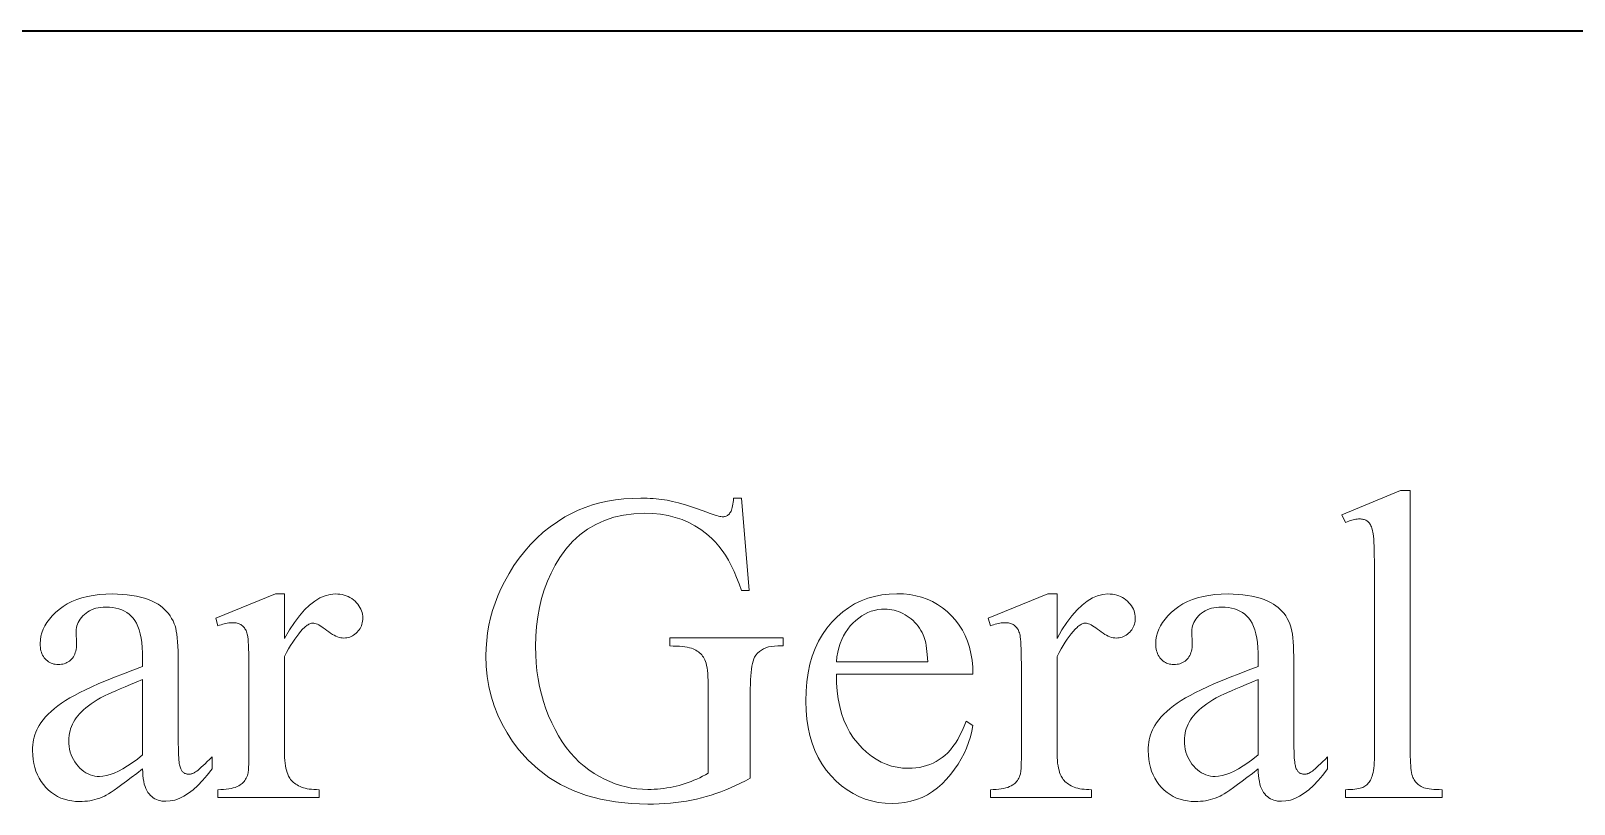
# Model space of a CAD drawing. Extents: x 0 to 297, y 0 to 210.
# Drawn here: x 227.94 to 248.58, y 39.66 to 50 of the extents above; entities that cross this region are included whole.
import ezdxf

# ---------------------------------------------------------------- set-up
doc = ezdxf.new("R2010")
doc.units = 0

msp = doc.modelspace()

# ---------------------------------------------------------------- linework, layer by layer
at = {"color": 7, "lineweight": 35}
msp.add_line((162, 50), (287, 50), dxfattribs=at)
at = {"color": 7, "lineweight": 13}
for points in [[(237.444031, 43.752792), (237.544968, 42.518475), (237.444031, 42.518475), (237.412567, 42.608482), (237.379318, 42.693932), (237.344269, 42.774826), (237.307449, 42.851162), (237.268829, 42.922943), (237.228424, 42.99017), (237.186234, 43.052837), (237.142258, 43.110947), (237.096497, 43.164501), (237.048935, 43.213497), (236.977158, 43.277607), (236.901398, 43.334969), (236.821655, 43.385582), (236.73793, 43.429447), (236.650238, 43.466564), (236.558548, 43.496929), (236.462891, 43.52055), (236.363251, 43.537422), (236.259628, 43.547543), (236.152039, 43.550919), (236.006226, 43.545006), (235.867554, 43.527267), (235.736053, 43.497711), (235.611694, 43.456326), (235.494492, 43.403118), (235.384445, 43.338085), (235.281555, 43.261227), (235.185806, 43.172546), (235.097214, 43.072041), (235.015762, 42.959713), (234.953842, 42.858025), (234.898453, 42.752533), (234.849564, 42.64323), (234.807205, 42.530125), (234.771362, 42.413212), (234.74202, 42.292488), (234.719208, 42.167961), (234.702911, 42.039627), (234.693146, 41.907486), (234.68988, 41.771538), (234.692047, 41.660622), (234.698532, 41.551666), (234.709351, 41.444675), (234.724487, 41.339642), (234.743958, 41.236568), (234.767746, 41.13546), (234.795868, 41.036312), (234.828308, 40.939121), (234.865082, 40.843895), (234.906174, 40.750629), (234.950775, 40.660809), (234.998062, 40.57592), (235.048019, 40.495964), (235.100677, 40.42094), (235.156006, 40.350845), (235.214005, 40.285683), (235.274704, 40.225452), (235.338074, 40.170155), (235.404129, 40.119785), (235.47287, 40.074348), (235.543137, 40.033527), (235.61377, 39.997002), (235.684799, 39.964775), (235.75618, 39.936844), (235.827957, 39.913212), (235.900085, 39.893875), (235.97261, 39.878834), (236.045502, 39.868092), (236.118774, 39.861645), (236.192413, 39.859497), (236.235519, 39.860046), (236.278351, 39.861691), (236.320892, 39.864429), (236.363129, 39.868263), (236.40509, 39.873196), (236.446777, 39.879223), (236.488159, 39.886345), (236.529251, 39.894566), (236.570053, 39.903881), (236.61058, 39.914291), (236.650803, 39.92577), (236.69075, 39.938286), (236.730408, 39.951839), (236.769775, 39.966434), (236.808838, 39.982063), (236.847641, 39.998734), (236.886139, 40.016441), (236.924347, 40.035187), (236.962265, 40.05497), (236.999908, 40.07579), (236.999908, 41.206287), (236.999451, 41.263088), (236.998123, 41.315819), (236.99588, 41.364487), (236.992752, 41.409088), (236.988724, 41.449619), (236.98381, 41.486088), (236.977997, 41.518486), (236.971298, 41.546822), (236.963699, 41.571091), (236.9552, 41.591293), (236.94577, 41.609028), (236.935364, 41.6259), (236.923965, 41.641907), (236.911606, 41.657047), (236.898254, 41.671322), (236.883911, 41.684731), (236.868591, 41.697277), (236.85231, 41.708958), (236.835037, 41.719772), (236.816772, 41.729721), (236.7966, 41.738762), (236.773575, 41.746853), (236.747696, 41.75399), (236.718948, 41.760174), (236.687363, 41.765411), (236.652908, 41.769691), (236.615601, 41.773022), (236.575455, 41.775402), (236.53244, 41.776829), (236.486572, 41.777306), (236.486572, 41.886894), (238.000626, 41.886894), (238.000626, 41.777306), (237.928528, 41.777306), (237.884949, 41.775806), (237.844208, 41.771309), (237.806274, 41.763809), (237.771179, 41.753311), (237.738907, 41.739815), (237.709473, 41.72332), (237.682846, 41.703823), (237.659058, 41.681328), (237.638092, 41.655834), (237.619949, 41.627342), (237.608994, 41.603924), (237.599182, 41.576355), (237.59053, 41.544632), (237.583038, 41.508755), (237.576691, 41.468727), (237.571503, 41.424545), (237.567459, 41.376209), (237.564575, 41.323723), (237.562851, 41.267082), (237.562271, 41.206287), (237.562271, 40.00946), (237.496033, 39.974651), (237.429962, 39.941746), (237.364059, 39.910744), (237.29834, 39.881645), (237.232788, 39.85445), (237.167404, 39.829159), (237.102203, 39.805771), (237.03717, 39.784286), (236.972305, 39.764702), (236.907623, 39.747025), (236.8423, 39.731133), (236.775543, 39.716915), (236.707336, 39.704372), (236.63768, 39.693501), (236.566589, 39.684299), (236.494064, 39.676773), (236.42009, 39.670918), (236.344681, 39.666737), (236.267822, 39.664227), (236.189529, 39.663391), (235.968292, 39.670658), (235.757965, 39.692459), (235.558548, 39.728798), (235.370026, 39.779671), (235.192413, 39.845078), (235.025696, 39.925018), (234.869873, 40.019497), (234.724945, 40.12851), (234.590942, 40.252056), (234.467819, 40.390141), (234.383987, 40.500824), (234.308975, 40.614853), (234.242798, 40.732231), (234.185425, 40.852951), (234.136887, 40.977016), (234.097183, 41.104427), (234.066299, 41.235188), (234.044235, 41.369289), (234.030991, 41.506737), (234.026581, 41.64753), (234.029068, 41.75034), (234.036499, 41.852287), (234.048904, 41.953369), (234.066269, 42.053585), (234.088593, 42.152935), (234.115875, 42.251423), (234.148117, 42.349045), (234.185318, 42.445801), (234.227478, 42.541691), (234.274597, 42.636715), (234.335617, 42.746593), (234.401031, 42.85128), (234.470825, 42.950775), (234.544998, 43.045078), (234.62355, 43.13419), (234.706497, 43.218113), (234.793823, 43.296844), (234.885529, 43.370384), (234.981628, 43.438732), (235.082092, 43.501892), (235.169601, 43.549561), (235.260208, 43.592216), (235.353943, 43.629852), (235.450775, 43.662468), (235.550735, 43.690067), (235.653809, 43.712646), (235.759995, 43.730209), (235.869293, 43.742756), (235.981705, 43.750282), (236.097244, 43.752792), (236.139526, 43.752445), (236.181046, 43.751408), (236.221786, 43.749676), (236.261734, 43.747253), (236.300919, 43.744141), (236.33931, 43.740334), (236.376938, 43.735836), (236.413773, 43.730644), (236.449844, 43.724762), (236.485123, 43.718185), (236.521484, 43.710426), (236.560745, 43.700996), (236.602921, 43.689896), (236.64801, 43.677116), (236.696014, 43.66267), (236.746933, 43.646549), (236.800751, 43.628754), (236.857498, 43.609287), (236.917145, 43.58815), (236.979721, 43.565338), (237.010956, 43.553829), (237.040054, 43.543533), (237.067017, 43.534451), (237.091843, 43.526577), (237.114548, 43.519917), (237.135101, 43.514465), (237.153534, 43.510227), (237.16983, 43.507198), (237.18399, 43.505379), (237.196014, 43.504776), (237.206818, 43.50528), (237.2173, 43.506794), (237.227463, 43.509315), (237.237305, 43.512852), (237.246841, 43.517391), (237.256058, 43.522945), (237.264954, 43.529503), (237.273529, 43.537075), (237.281799, 43.545654), (237.289734, 43.555244), (237.297226, 43.566303), (237.304108, 43.579296), (237.310379, 43.594219), (237.31604, 43.611076), (237.321106, 43.629864), (237.325562, 43.650585), (237.329407, 43.673241), (237.332657, 43.697823), (237.335297, 43.724342), (237.337326, 43.752792)], [(246.38707, 43.853729), (246.38707, 40.349766), (246.387436, 40.301834), (246.388519, 40.257248), (246.39032, 40.216007), (246.392838, 40.178112), (246.396088, 40.143562), (246.400055, 40.112358), (246.404739, 40.084499), (246.410141, 40.059986), (246.416275, 40.038818), (246.423126, 40.020996), (246.430725, 40.005238), (246.439102, 39.990253), (246.448257, 39.976051), (246.458191, 39.962627), (246.468903, 39.949982), (246.480392, 39.938114), (246.492676, 39.927025), (246.505707, 39.916714), (246.519547, 39.907185), (246.534149, 39.89843), (246.550446, 39.890484), (246.569336, 39.883377), (246.59082, 39.877106), (246.614899, 39.871666), (246.641571, 39.867069), (246.670853, 39.863304), (246.702713, 39.860378), (246.737183, 39.858288), (246.774231, 39.857033), (246.813889, 39.856613), (246.813889, 39.752792), (245.519012, 39.752792), (245.519012, 39.856613), (245.554199, 39.856987), (245.587067, 39.858112), (245.617645, 39.859989), (245.645905, 39.862614), (245.67186, 39.865986), (245.695511, 39.87011), (245.716843, 39.874985), (245.735886, 39.880608), (245.752609, 39.886982), (245.767029, 39.894104), (245.779999, 39.902092), (245.792404, 39.91106), (245.80423, 39.921013), (245.815475, 39.931942), (245.826141, 39.943851), (245.836243, 39.956745), (245.845764, 39.970615), (245.854706, 39.985466), (245.863068, 40.001301), (245.87085, 40.018112), (245.877975, 40.037003), (245.884338, 40.059067), (245.889969, 40.084301), (245.894836, 40.112705), (245.898972, 40.144283), (245.902344, 40.179035), (245.904968, 40.216961), (245.906845, 40.258057), (245.907959, 40.302322), (245.90834, 40.349766), (245.90834, 42.749187), (245.908142, 42.835144), (245.907532, 42.914204), (245.906525, 42.986374), (245.905106, 43.051655), (245.90329, 43.110039), (245.901077, 43.16153), (245.898453, 43.206131), (245.895416, 43.243839), (245.891998, 43.274651), (245.888153, 43.298576), (245.883865, 43.318401), (245.879089, 43.336929), (245.87384, 43.354164), (245.868073, 43.370094), (245.861847, 43.384731), (245.855103, 43.398071), (245.847885, 43.41011), (245.840164, 43.420853), (245.831955, 43.430298), (245.823273, 43.438446), (245.814087, 43.445568), (245.804413, 43.451942), (245.794235, 43.457565), (245.783585, 43.46244), (245.77243, 43.466564), (245.760803, 43.469936), (245.748672, 43.472561), (245.736053, 43.474438), (245.722946, 43.475559), (245.709351, 43.475937), (245.693954, 43.475475), (245.677734, 43.474091), (245.660721, 43.471783), (245.642899, 43.468552), (245.624268, 43.464401), (245.604828, 43.459324), (245.584595, 43.453327), (245.563538, 43.446404), (245.541687, 43.43856), (245.519012, 43.429794), (245.469986, 43.530731), (246.257294, 43.853729)], [(229.435379, 40.133469), (229.357086, 40.073254), (229.284836, 40.018345), (229.218658, 39.968739), (229.158524, 39.924442), (229.104446, 39.885452), (229.056427, 39.851768), (229.014465, 39.823391), (228.978561, 39.80032), (228.948715, 39.782555), (228.924927, 39.770096), (228.89357, 39.756397), (228.861816, 39.744141), (228.829666, 39.733326), (228.797104, 39.723953), (228.764145, 39.716022), (228.730774, 39.709534), (228.697006, 39.704487), (228.662827, 39.700882), (228.62825, 39.698719), (228.593277, 39.697998), (228.539444, 39.699871), (228.487549, 39.705498), (228.437592, 39.71487), (228.389557, 39.727989), (228.343445, 39.744862), (228.299286, 39.76548), (228.25705, 39.789852), (228.216751, 39.81797), (228.178375, 39.849834), (228.141937, 39.885452), (228.108246, 39.924126), (228.078094, 39.965164), (228.051483, 40.008568), (228.028427, 40.054337), (228.008911, 40.102467), (227.99295, 40.152966), (227.980545, 40.205826), (227.97168, 40.261055), (227.966354, 40.318645), (227.964584, 40.378605), (227.965439, 40.416729), (227.968033, 40.453815), (227.972366, 40.489864), (227.978424, 40.524876), (227.986206, 40.558849), (227.995728, 40.591782), (228.006973, 40.62368), (228.019943, 40.654537), (228.034653, 40.684357), (228.051102, 40.713139), (228.076492, 40.752129), (228.105377, 40.790657), (228.137741, 40.828728), (228.173599, 40.866333), (228.212952, 40.903477), (228.255798, 40.940163), (228.302124, 40.976383), (228.351944, 41.012142), (228.405258, 41.047443), (228.462051, 41.082279), (228.524475, 41.117638), (228.59465, 41.154495), (228.672592, 41.192848), (228.758286, 41.232704), (228.851746, 41.274063), (228.952957, 41.316917), (229.06192, 41.361271), (229.17865, 41.407127), (229.303131, 41.454479), (229.435379, 41.503334), (229.435379, 41.607155), (229.434128, 41.683693), (229.430359, 41.755272), (229.424088, 41.821892), (229.415314, 41.883549), (229.404022, 41.940247), (229.390213, 41.991985), (229.373901, 42.038761), (229.355087, 42.080578), (229.333771, 42.117435), (229.309921, 42.14933), (229.283691, 42.177277), (229.255188, 42.202282), (229.224411, 42.224342), (229.191345, 42.243462), (229.156006, 42.259644), (229.118378, 42.272881), (229.078476, 42.283173), (229.036301, 42.290527), (228.991852, 42.294941), (228.945114, 42.29641), (228.909531, 42.295433), (228.875427, 42.292488), (228.84285, 42.287586), (228.811752, 42.280724), (228.782166, 42.271896), (228.754074, 42.261112), (228.727493, 42.248367), (228.702393, 42.233658), (228.678802, 42.216988), (228.656723, 42.198357), (228.635895, 42.178459), (228.617264, 42.157982), (228.60083, 42.136932), (228.586578, 42.115303), (228.574524, 42.093094), (228.564667, 42.070313), (228.556992, 42.046951), (228.551514, 42.023014), (228.548218, 41.998501), (228.547134, 41.973412), (228.552902, 41.806145), (228.552216, 41.78022), (228.550186, 41.755505), (228.546799, 41.731998), (228.542053, 41.709705), (228.53595, 41.688625), (228.528503, 41.668755), (228.519684, 41.650097), (228.509521, 41.632648), (228.498001, 41.616413), (228.485123, 41.601387), (228.471146, 41.587688), (228.456345, 41.575432), (228.440704, 41.564617), (228.424225, 41.555244), (228.406906, 41.547314), (228.388748, 41.540825), (228.369751, 41.535778), (228.34993, 41.532173), (228.329269, 41.53001), (228.30777, 41.529289), (228.286804, 41.530037), (228.266647, 41.532288), (228.247253, 41.536037), (228.228638, 41.541286), (228.210785, 41.548035), (228.193741, 41.556282), (228.17746, 41.566029), (228.161957, 41.577278), (228.147232, 41.590023), (228.133286, 41.604271), (228.120407, 41.619816), (228.108887, 41.636456), (228.098724, 41.65419), (228.089905, 41.673023), (228.082458, 41.692951), (228.076355, 41.713974), (228.071609, 41.736095), (228.068222, 41.759312), (228.066193, 41.783623), (228.065521, 41.809029), (228.068054, 41.858227), (228.075668, 41.90662), (228.088348, 41.954205), (228.106125, 42.000984), (228.128967, 42.046951), (228.156876, 42.092113), (228.189865, 42.136471), (228.227936, 42.180016), (228.271088, 42.222755), (228.319305, 42.264687), (228.372101, 42.304142), (228.429001, 42.339439), (228.490005, 42.370586), (228.555084, 42.397579), (228.624268, 42.420422), (228.697556, 42.43911), (228.774933, 42.453644), (228.8564, 42.464024), (228.941971, 42.470253), (229.031631, 42.472332), (229.100723, 42.471149), (229.167282, 42.467602), (229.231308, 42.461689), (229.292801, 42.453411), (229.351746, 42.442772), (229.408157, 42.429764), (229.462021, 42.414394), (229.513367, 42.396656), (229.562149, 42.376556), (229.608414, 42.354092), (229.641556, 42.335201), (229.672897, 42.314293), (229.702454, 42.291367), (229.730225, 42.266418), (229.75621, 42.239456), (229.780411, 42.210472), (229.802826, 42.17947), (229.823441, 42.146446), (229.84227, 42.111408), (229.859314, 42.074348), (229.869171, 42.046951), (229.878006, 42.014362), (229.885788, 41.976585), (229.892532, 41.933613), (229.898254, 41.885452), (229.902924, 41.8321), (229.906555, 41.773556), (229.909149, 41.709824), (229.910706, 41.640896), (229.911224, 41.56678), (229.911224, 40.66988), (229.911377, 40.597248), (229.911804, 40.530472), (229.912521, 40.469547), (229.913528, 40.414478), (229.914825, 40.365265), (229.916412, 40.321907), (229.918289, 40.284401), (229.920456, 40.25275), (229.922913, 40.226952), (229.925644, 40.207008), (229.928711, 40.190556), (229.932159, 40.175228), (229.935989, 40.161026), (229.940186, 40.147949), (229.944748, 40.135994), (229.949692, 40.125164), (229.955017, 40.115459), (229.960709, 40.10688), (229.966782, 40.099426), (229.973236, 40.093094), (229.979965, 40.087616), (229.986908, 40.082714), (229.994034, 40.078388), (230.001373, 40.074638), (230.008911, 40.071465), (230.016663, 40.068871), (230.024612, 40.066853), (230.032745, 40.065411), (230.041107, 40.064545), (230.049652, 40.064255), (230.058762, 40.064457), (230.067657, 40.065063), (230.076294, 40.066074), (230.084717, 40.067486), (230.092911, 40.069302), (230.100876, 40.071522), (230.108597, 40.074146), (230.116104, 40.077175), (230.123367, 40.080608), (230.130402, 40.084442), (230.143646, 40.093296), (230.159119, 40.104862), (230.176865, 40.119137), (230.196854, 40.136124), (230.219086, 40.155819), (230.243561, 40.17823), (230.270294, 40.203346), (230.299286, 40.231178), (230.330521, 40.261719), (230.363998, 40.294971), (230.363998, 40.133469), (230.299683, 40.051277), (230.235962, 39.977737), (230.172791, 39.912849), (230.110214, 39.856613), (230.048218, 39.809029), (229.986786, 39.770096), (229.925934, 39.739815), (229.865662, 39.718185), (229.805969, 39.705208), (229.746841, 39.700882), (229.719162, 39.701862), (229.692627, 39.704803), (229.667252, 39.709705), (229.643021, 39.716572), (229.619949, 39.725395), (229.598038, 39.736179), (229.577271, 39.748928), (229.557663, 39.763638), (229.5392, 39.780304), (229.521896, 39.798935), (229.505981, 39.819931), (229.491669, 39.843693), (229.478989, 39.870224), (229.467911, 39.899525), (229.45845, 39.931595), (229.450607, 39.966434), (229.444382, 40.00404), (229.439758, 40.044415), (229.436768, 40.087559)], [(231.332993, 42.472332), (231.332993, 41.878242), (231.399506, 41.991119), (231.466354, 42.092113), (231.533539, 42.181229), (231.601089, 42.258461), (231.668976, 42.323811), (231.737213, 42.377277), (231.805786, 42.418861), (231.87471, 42.448566), (231.943985, 42.466389), (232.013611, 42.472332), (232.044785, 42.471363), (232.07486, 42.468468), (232.103836, 42.463634), (232.131729, 42.456875), (232.158524, 42.448177), (232.184219, 42.43755), (232.208817, 42.424992), (232.232315, 42.4105), (232.25473, 42.394077), (232.276047, 42.375721), (232.295761, 42.356094), (232.313416, 42.335865), (232.328995, 42.315025), (232.342484, 42.293587), (232.353912, 42.271538), (232.363251, 42.248886), (232.370514, 42.225624), (232.375702, 42.201759), (232.37883, 42.177292), (232.379868, 42.152214), (232.37912, 42.130066), (232.376862, 42.108612), (232.373108, 42.087845), (232.367859, 42.067776), (232.361115, 42.048393), (232.352875, 42.029705), (232.343124, 42.011711), (232.331879, 41.994408), (232.319122, 41.977795), (232.304886, 41.961876), (232.289597, 41.947083), (232.273743, 41.933846), (232.257294, 41.922165), (232.24028, 41.912041), (232.222687, 41.903477), (232.204529, 41.896469), (232.185776, 41.891018), (232.166458, 41.887127), (232.146545, 41.884789), (232.126083, 41.88401), (232.105652, 41.885006), (232.084717, 41.887989), (232.063309, 41.892967), (232.041412, 41.899929), (232.019012, 41.908886), (231.996124, 41.91983), (231.972748, 41.932762), (231.948883, 41.947689), (231.92453, 41.964603), (231.899689, 41.983505), (231.875244, 42.002411), (231.852112, 42.019325), (231.830261, 42.034248), (231.809708, 42.047184), (231.790466, 42.058128), (231.772507, 42.067081), (231.755859, 42.074047), (231.740494, 42.079021), (231.72644, 42.082008), (231.713684, 42.083), (231.703217, 42.082424), (231.692566, 42.080696), (231.681747, 42.077812), (231.670761, 42.073772), (231.659607, 42.068581), (231.64827, 42.062237), (231.636765, 42.054741), (231.625076, 42.046089), (231.613235, 42.036282), (231.601196, 42.025322), (231.575165, 42.000145), (231.54895, 41.971912), (231.522552, 41.94062), (231.496002, 41.906273), (231.469269, 41.86887), (231.442352, 41.828407), (231.415283, 41.784889), (231.388031, 41.738316), (231.360596, 41.688683), (231.332993, 41.635994), (231.332993, 40.369953), (231.333542, 40.327183), (231.33519, 40.286549), (231.337936, 40.248047), (231.341766, 40.211681), (231.346695, 40.177448), (231.352722, 40.145351), (231.359848, 40.115387), (231.368073, 40.087559), (231.37738, 40.061863), (231.387787, 40.0383), (231.395874, 40.022987), (231.40509, 40.008194), (231.415482, 39.993916), (231.427017, 39.98016), (231.439697, 39.966923), (231.453552, 39.954205), (231.468536, 39.942005), (231.484695, 39.930328), (231.501999, 39.919167), (231.520447, 39.908524), (231.540329, 39.898663), (231.561859, 39.889835), (231.585083, 39.88205), (231.60997, 39.875301), (231.636536, 39.869591), (231.664764, 39.864918), (231.694672, 39.861286), (231.726257, 39.858688), (231.759506, 39.857132), (231.794434, 39.856613), (231.794434, 39.752792), (230.441864, 39.752792), (230.441864, 39.856613), (230.481201, 39.857246), (230.518463, 39.85915), (230.55365, 39.862324), (230.586761, 39.866764), (230.617783, 39.872475), (230.646744, 39.879456), (230.673615, 39.887703), (230.698425, 39.897221), (230.721146, 39.908005), (230.741791, 39.920059), (230.755783, 39.929836), (230.768906, 39.940708), (230.781158, 39.952679), (230.792557, 39.96574), (230.80307, 39.9799), (230.812744, 39.995155), (230.821533, 40.011509), (230.829468, 40.028957), (230.836533, 40.047501), (230.842728, 40.067139), (230.845474, 40.078762), (230.847931, 40.094017), (230.850082, 40.112907), (230.851959, 40.135429), (230.853546, 40.161587), (230.854843, 40.19138), (230.85585, 40.224804), (230.856567, 40.261864), (230.85701, 40.302555), (230.857147, 40.346882), (230.857147, 41.370674), (230.856964, 41.459225), (230.8564, 41.540306), (230.855469, 41.613918), (230.854156, 41.680061), (230.852463, 41.738731), (230.850403, 41.789936), (230.847961, 41.833672), (230.845154, 41.869938), (230.841965, 41.898735), (230.838409, 41.920059), (230.834335, 41.937176), (230.829636, 41.953339), (230.82431, 41.968552), (230.818329, 41.982815), (230.811737, 41.996124), (230.804489, 42.00848), (230.796616, 42.019886), (230.788116, 42.030342), (230.778961, 42.039845), (230.769196, 42.048393), (230.75885, 42.056065), (230.748016, 42.062927), (230.73671, 42.068985), (230.724899, 42.074234), (230.712601, 42.078674), (230.699799, 42.08231), (230.686523, 42.085136), (230.67276, 42.087154), (230.658493, 42.088364), (230.643738, 42.088768), (230.625626, 42.088337), (230.607056, 42.08704), (230.588028, 42.084877), (230.568527, 42.081848), (230.548569, 42.077953), (230.528152, 42.073196), (230.507278, 42.067574), (230.485931, 42.061085), (230.464127, 42.05373), (230.441864, 42.045509), (230.413025, 42.14933), (231.211868, 42.472332)], [(238.712952, 41.399513), (238.715286, 41.284386), (238.72345, 41.174335), (238.737442, 41.069359), (238.757248, 40.96946), (238.782898, 40.874638), (238.814362, 40.784889), (238.851639, 40.700218), (238.89476, 40.620621), (238.943695, 40.546101), (238.998459, 40.476658), (239.057144, 40.413094), (239.117859, 40.356224), (239.180588, 40.306046), (239.245331, 40.262554), (239.312088, 40.225754), (239.380875, 40.195648), (239.451675, 40.17223), (239.52449, 40.155502), (239.599335, 40.145466), (239.676178, 40.14212), (239.727417, 40.143551), (239.777298, 40.147831), (239.825821, 40.154968), (239.872986, 40.164963), (239.918793, 40.177811), (239.963257, 40.193512), (240.006348, 40.21207), (240.048096, 40.233486), (240.088486, 40.257751), (240.127518, 40.284878), (240.165253, 40.31546), (240.201752, 40.350109), (240.237, 40.388828), (240.271027, 40.43161), (240.303802, 40.478458), (240.335327, 40.529373), (240.365631, 40.584358), (240.394684, 40.643406), (240.422501, 40.70652), (240.449081, 40.773701), (240.538483, 40.716022), (240.524063, 40.637711), (240.50502, 40.56081), (240.481384, 40.485321), (240.45311, 40.411251), (240.420242, 40.338589), (240.382751, 40.267342), (240.340637, 40.197506), (240.293915, 40.129086), (240.242584, 40.06208), (240.186646, 39.996483), (240.126907, 39.934841), (240.06424, 39.879684), (239.998627, 39.83102), (239.930084, 39.788841), (239.858597, 39.753155), (239.784164, 39.723953), (239.706787, 39.701241), (239.626465, 39.68502), (239.543213, 39.675285), (239.457001, 39.672043), (239.363205, 39.675747), (239.272156, 39.686867), (239.183823, 39.705395), (239.098251, 39.731335), (239.015411, 39.76469), (238.935303, 39.805454), (238.857941, 39.85363), (238.783325, 39.909218), (238.711441, 39.972214), (238.642303, 40.042625), (238.577911, 40.119297), (238.520309, 40.201069), (238.469482, 40.287949), (238.42543, 40.379929), (238.388153, 40.477016), (238.357651, 40.579208), (238.333939, 40.686504), (238.316986, 40.798904), (238.306824, 40.916412), (238.303436, 41.039021), (238.306915, 41.171581), (238.317337, 41.298172), (238.334717, 41.418793), (238.359039, 41.53344), (238.39032, 41.64212), (238.428543, 41.744831), (238.473724, 41.841576), (238.525848, 41.932346), (238.58493, 42.017147), (238.650955, 42.095978), (238.722229, 42.168034), (238.797058, 42.232506), (238.875427, 42.289391), (238.957336, 42.338692), (239.042801, 42.380405), (239.131821, 42.414536), (239.22438, 42.441082), (239.32048, 42.460045), (239.420135, 42.471424), (239.523331, 42.475216), (239.61058, 42.472286), (239.694641, 42.463505), (239.775543, 42.448872), (239.853256, 42.428379), (239.927811, 42.402035), (239.999176, 42.369835), (240.067383, 42.331783), (240.132416, 42.287876), (240.194275, 42.238113), (240.252975, 42.182495), (240.30722, 42.121979), (240.355743, 42.057507), (240.398575, 41.989086), (240.435699, 41.916714), (240.467102, 41.840393), (240.492798, 41.760117), (240.512787, 41.675892), (240.527054, 41.587715), (240.535614, 41.49559), (240.538483, 41.399513)], [(241.663208, 42.472332), (241.663208, 41.878242), (241.729706, 41.991119), (241.796555, 42.092113), (241.863754, 42.181229), (241.931305, 42.258461), (241.999176, 42.323811), (242.067413, 42.377277), (242.136002, 42.418861), (242.204926, 42.448566), (242.2742, 42.466389), (242.343811, 42.472332), (242.374985, 42.471363), (242.40506, 42.468468), (242.434052, 42.463634), (242.461945, 42.456875), (242.488724, 42.448177), (242.514435, 42.43755), (242.539032, 42.424992), (242.562531, 42.4105), (242.58493, 42.394077), (242.606247, 42.375721), (242.625977, 42.356094), (242.643631, 42.335865), (242.659195, 42.315025), (242.672699, 42.293587), (242.684113, 42.271538), (242.693466, 42.248886), (242.700729, 42.225624), (242.705917, 42.201759), (242.70903, 42.177292), (242.710068, 42.152214), (242.70932, 42.130066), (242.707077, 42.108612), (242.703323, 42.087845), (242.698074, 42.067776), (242.69133, 42.048393), (242.683075, 42.029705), (242.673325, 42.011711), (242.662079, 41.994408), (242.649338, 41.977795), (242.635086, 41.961876), (242.619812, 41.947083), (242.603943, 41.933846), (242.587509, 41.922165), (242.570496, 41.912041), (242.552902, 41.903477), (242.534729, 41.896469), (242.515991, 41.891018), (242.496658, 41.887127), (242.476761, 41.884789), (242.456284, 41.88401), (242.435852, 41.885006), (242.414932, 41.887989), (242.393524, 41.892967), (242.371613, 41.899929), (242.349213, 41.908886), (242.32634, 41.91983), (242.302963, 41.932762), (242.279099, 41.947689), (242.254745, 41.964603), (242.229904, 41.983505), (242.20546, 42.002411), (242.182312, 42.019325), (242.160461, 42.034248), (242.139923, 42.047184), (242.120667, 42.058128), (242.102722, 42.067081), (242.08606, 42.074047), (242.070709, 42.079021), (242.056641, 42.082008), (242.043884, 42.083), (242.033417, 42.082424), (242.022766, 42.080696), (242.011963, 42.077812), (242.000977, 42.073772), (241.989807, 42.068581), (241.978485, 42.062237), (241.966965, 42.054741), (241.955292, 42.046089), (241.943436, 42.036282), (241.931412, 42.025322), (241.905365, 42.000145), (241.87915, 41.971912), (241.852768, 41.94062), (241.826202, 41.906273), (241.799469, 41.86887), (241.772568, 41.828407), (241.745483, 41.784889), (241.718231, 41.738316), (241.690811, 41.688683), (241.663208, 41.635994), (241.663208, 40.369953), (241.663757, 40.327183), (241.665405, 40.286549), (241.668137, 40.248047), (241.671967, 40.211681), (241.67691, 40.177448), (241.682938, 40.145351), (241.690063, 40.115387), (241.698273, 40.087559), (241.707596, 40.061863), (241.718002, 40.0383), (241.726074, 40.022987), (241.735306, 40.008194), (241.745682, 39.993916), (241.757217, 39.98016), (241.769913, 39.966923), (241.783752, 39.954205), (241.798752, 39.942005), (241.814896, 39.930328), (241.832199, 39.919167), (241.850662, 39.908524), (241.870529, 39.898663), (241.892075, 39.889835), (241.915283, 39.88205), (241.940186, 39.875301), (241.966736, 39.869591), (241.99498, 39.864918), (242.024887, 39.861286), (242.056458, 39.858688), (242.089706, 39.857132), (242.124634, 39.856613), (242.124634, 39.752792), (240.772079, 39.752792), (240.772079, 39.856613), (240.811417, 39.857246), (240.848663, 39.85915), (240.88385, 39.862324), (240.916962, 39.866764), (240.947998, 39.872475), (240.976944, 39.879456), (241.00383, 39.887703), (241.028625, 39.897221), (241.051361, 39.908005), (241.072006, 39.920059), (241.085983, 39.929836), (241.099121, 39.940708), (241.111374, 39.952679), (241.122757, 39.96574), (241.133286, 39.9799), (241.142944, 39.995155), (241.151749, 40.011509), (241.159668, 40.028957), (241.166733, 40.047501), (241.172943, 40.067139), (241.175674, 40.078762), (241.178131, 40.094017), (241.180298, 40.112907), (241.182175, 40.135429), (241.183762, 40.161587), (241.185059, 40.19138), (241.186066, 40.224804), (241.186783, 40.261864), (241.18721, 40.302555), (241.187363, 40.346882), (241.187363, 41.370674), (241.187164, 41.459225), (241.186615, 41.540306), (241.185669, 41.613918), (241.184357, 41.680061), (241.182678, 41.738731), (241.180618, 41.789936), (241.178177, 41.833672), (241.175369, 41.869938), (241.17218, 41.898735), (241.16861, 41.920059), (241.164551, 41.937176), (241.159851, 41.953339), (241.15451, 41.968552), (241.148544, 41.982815), (241.141937, 41.996124), (241.134705, 42.00848), (241.126831, 42.019886), (241.118317, 42.030342), (241.109177, 42.039845), (241.099396, 42.048393), (241.089066, 42.056065), (241.078232, 42.062927), (241.06691, 42.068985), (241.055099, 42.074234), (241.042801, 42.078674), (241.030014, 42.08231), (241.016739, 42.085136), (241.00296, 42.087154), (240.988708, 42.088364), (240.973953, 42.088768), (240.955841, 42.088337), (240.937271, 42.08704), (240.918228, 42.084877), (240.898743, 42.081848), (240.878784, 42.077953), (240.858368, 42.073196), (240.837479, 42.067574), (240.816147, 42.061085), (240.794342, 42.05373), (240.772079, 42.045509), (240.74324, 42.14933), (241.542084, 42.472332)], [(244.353912, 40.133469), (244.275604, 40.073254), (244.203369, 40.018345), (244.137177, 39.968739), (244.077057, 39.924442), (244.02298, 39.885452), (243.97496, 39.851768), (243.932999, 39.823391), (243.897095, 39.80032), (243.867249, 39.782555), (243.843445, 39.770096), (243.812103, 39.756397), (243.78035, 39.744141), (243.748199, 39.733326), (243.715637, 39.723953), (243.682678, 39.716022), (243.649307, 39.709534), (243.61554, 39.704487), (243.58136, 39.700882), (243.546783, 39.698719), (243.511795, 39.697998), (243.457977, 39.699871), (243.406082, 39.705498), (243.35611, 39.71487), (243.308075, 39.727989), (243.261978, 39.744862), (243.217819, 39.76548), (243.175583, 39.789852), (243.135284, 39.81797), (243.096909, 39.849834), (243.060471, 39.885452), (243.026764, 39.924126), (242.996613, 39.965164), (242.970016, 40.008568), (242.94696, 40.054337), (242.927444, 40.102467), (242.911484, 40.152966), (242.899063, 40.205826), (242.890198, 40.261055), (242.884888, 40.318645), (242.883102, 40.378605), (242.883972, 40.416729), (242.886566, 40.453815), (242.8909, 40.489864), (242.896942, 40.524876), (242.904739, 40.558849), (242.914246, 40.591782), (242.925507, 40.62368), (242.938477, 40.654537), (242.953186, 40.684357), (242.96962, 40.713139), (242.99501, 40.752129), (243.023895, 40.790657), (243.056274, 40.828728), (243.092133, 40.866333), (243.131485, 40.903477), (243.174332, 40.940163), (243.220657, 40.976383), (243.270477, 41.012142), (243.323792, 41.047443), (243.380585, 41.082279), (243.443008, 41.117638), (243.513184, 41.154495), (243.591125, 41.192848), (243.676819, 41.232704), (243.770279, 41.274063), (243.87149, 41.316917), (243.980453, 41.361271), (244.097183, 41.407127), (244.221664, 41.454479), (244.353912, 41.503334), (244.353912, 41.607155), (244.352661, 41.683693), (244.348892, 41.755272), (244.342621, 41.821892), (244.333832, 41.883549), (244.32254, 41.940247), (244.308746, 41.991985), (244.292435, 42.038761), (244.273621, 42.080578), (244.252289, 42.117435), (244.228455, 42.14933), (244.202225, 42.177277), (244.173721, 42.202282), (244.142929, 42.224342), (244.109863, 42.243462), (244.074524, 42.259644), (244.036911, 42.272881), (243.997009, 42.283173), (243.954834, 42.290527), (243.91037, 42.294941), (243.863647, 42.29641), (243.828049, 42.295433), (243.793961, 42.292488), (243.761383, 42.287586), (243.730286, 42.280724), (243.700699, 42.271896), (243.672607, 42.261112), (243.646027, 42.248367), (243.620926, 42.233658), (243.597336, 42.216988), (243.575256, 42.198357), (243.554428, 42.178459), (243.535797, 42.157982), (243.519363, 42.136932), (243.505112, 42.115303), (243.493057, 42.093094), (243.483185, 42.070313), (243.475525, 42.046951), (243.470047, 42.023014), (243.466751, 41.998501), (243.465652, 41.973412), (243.47142, 41.806145), (243.470749, 41.78022), (243.468719, 41.755505), (243.465332, 41.731998), (243.460587, 41.709705), (243.454483, 41.688625), (243.447021, 41.668755), (243.438217, 41.650097), (243.428055, 41.632648), (243.416534, 41.616413), (243.403656, 41.601387), (243.389679, 41.587688), (243.374878, 41.575432), (243.359222, 41.564617), (243.342743, 41.555244), (243.325424, 41.547314), (243.307281, 41.540825), (243.288284, 41.535778), (243.268463, 41.532173), (243.247787, 41.53001), (243.226288, 41.529289), (243.205338, 41.530037), (243.185165, 41.532288), (243.165771, 41.536037), (243.147156, 41.541286), (243.129318, 41.548035), (243.112259, 41.556282), (243.095978, 41.566029), (243.080475, 41.577278), (243.065765, 41.590023), (243.051819, 41.604271), (243.03894, 41.619816), (243.02742, 41.636456), (243.017258, 41.65419), (243.008438, 41.673023), (243.000992, 41.692951), (242.994888, 41.713974), (242.990143, 41.736095), (242.986755, 41.759312), (242.984726, 41.783623), (242.984039, 41.809029), (242.986588, 41.858227), (242.994202, 41.90662), (243.006882, 41.954205), (243.024658, 42.000984), (243.047485, 42.046951), (243.075409, 42.092113), (243.108398, 42.136471), (243.146469, 42.180016), (243.189606, 42.222755), (243.237823, 42.264687), (243.290634, 42.304142), (243.347534, 42.339439), (243.408524, 42.370586), (243.473618, 42.397579), (243.542801, 42.420422), (243.616089, 42.43911), (243.693466, 42.453644), (243.774933, 42.464024), (243.860504, 42.470253), (243.950165, 42.472332), (244.019257, 42.471149), (244.085815, 42.467602), (244.149841, 42.461689), (244.211319, 42.453411), (244.270279, 42.442772), (244.326675, 42.429764), (244.380554, 42.414394), (244.431885, 42.396656), (244.480682, 42.376556), (244.526947, 42.354092), (244.560074, 42.335201), (244.591431, 42.314293), (244.620987, 42.291367), (244.648758, 42.266418), (244.674744, 42.239456), (244.698944, 42.210472), (244.721344, 42.17947), (244.741974, 42.146446), (244.760803, 42.111408), (244.777847, 42.074348), (244.787704, 42.046951), (244.796539, 42.014362), (244.804321, 41.976585), (244.811066, 41.933613), (244.816772, 41.885452), (244.821442, 41.8321), (244.825073, 41.773556), (244.827682, 41.709824), (244.829239, 41.640896), (244.829758, 41.56678), (244.829758, 40.66988), (244.829895, 40.597248), (244.830338, 40.530472), (244.831055, 40.469547), (244.832062, 40.414478), (244.833359, 40.365265), (244.834946, 40.321907), (244.836823, 40.284401), (244.838989, 40.25275), (244.841431, 40.226952), (244.844177, 40.207008), (244.847244, 40.190556), (244.850693, 40.175228), (244.854507, 40.161026), (244.858704, 40.147949), (244.863281, 40.135994), (244.868225, 40.125164), (244.87355, 40.115459), (244.879242, 40.10688), (244.885315, 40.099426), (244.891754, 40.093094), (244.898499, 40.087616), (244.905426, 40.082714), (244.912567, 40.078388), (244.919907, 40.074638), (244.927444, 40.071465), (244.935181, 40.068871), (244.94313, 40.066853), (244.951279, 40.065411), (244.959625, 40.064545), (244.968185, 40.064255), (244.977295, 40.064457), (244.986176, 40.065063), (244.994827, 40.066074), (245.00325, 40.067486), (245.011444, 40.069302), (245.019394, 40.071522), (245.02713, 40.074146), (245.034622, 40.077175), (245.041901, 40.080608), (245.048935, 40.084442), (245.062164, 40.093296), (245.077652, 40.104862), (245.095398, 40.119137), (245.115372, 40.136124), (245.137619, 40.155819), (245.162094, 40.17823), (245.188828, 40.203346), (245.217819, 40.231178), (245.249054, 40.261719), (245.282532, 40.294971), (245.282532, 40.133469), (245.218216, 40.051277), (245.15448, 39.977737), (245.091324, 39.912849), (245.028748, 39.856613), (244.966736, 39.809029), (244.905319, 39.770096), (244.844467, 39.739815), (244.784195, 39.718185), (244.724487, 39.705208), (244.665375, 39.700882), (244.63768, 39.701862), (244.611145, 39.704803), (244.58577, 39.709705), (244.561554, 39.716572), (244.538483, 39.725395), (244.516556, 39.736179), (244.495789, 39.748928), (244.476181, 39.763638), (244.457733, 39.780304), (244.44043, 39.798935), (244.4245, 39.819931), (244.410202, 39.843693), (244.397507, 39.870224), (244.386444, 39.899525), (244.376984, 39.931595), (244.369141, 39.966434), (244.3629, 40.00404), (244.358292, 40.044415), (244.355286, 40.087559)], [(238.712952, 41.56678), (239.93573, 41.56678), (239.932541, 41.616035), (239.928696, 41.662296), (239.924225, 41.705555), (239.919128, 41.745811), (239.913391, 41.783073), (239.907013, 41.817333), (239.900009, 41.848595), (239.892365, 41.876858), (239.884094, 41.902122), (239.875183, 41.924385), (239.860046, 41.955994), (239.843506, 41.986217), (239.825562, 42.015057), (239.806198, 42.042511), (239.785416, 42.068581), (239.763214, 42.093269), (239.739624, 42.11657), (239.7146, 42.138489), (239.688171, 42.159023), (239.660324, 42.178169), (239.631638, 42.195705), (239.602707, 42.211395), (239.573502, 42.225235), (239.544037, 42.237232), (239.514328, 42.247383), (239.484344, 42.255692), (239.454102, 42.26215), (239.423615, 42.266766), (239.392853, 42.269535), (239.361832, 42.270454), (239.314468, 42.268597), (239.268112, 42.263016), (239.222763, 42.253716), (239.178421, 42.240696), (239.135086, 42.223953), (239.092773, 42.203491), (239.051453, 42.17931), (239.011154, 42.151409), (238.971863, 42.119785), (238.933578, 42.084442), (238.897369, 42.045784), (238.864304, 42.004211), (238.834381, 41.959728), (238.807602, 41.912331), (238.783966, 41.862022), (238.763489, 41.8088), (238.74614, 41.752663), (238.731934, 41.693615), (238.720871, 41.631653)], [(229.435379, 40.320927), (229.435379, 41.327415), (229.351364, 41.293816), (229.273529, 41.262238), (229.201874, 41.232677), (229.136368, 41.205135), (229.077057, 41.179611), (229.023895, 41.156109), (228.976913, 41.134624), (228.936111, 41.115158), (228.901474, 41.09771), (228.873016, 41.082279), (228.828751, 41.056786), (228.787079, 41.031063), (228.748001, 41.005108), (228.711517, 40.97892), (228.677628, 40.952503), (228.646332, 40.925858), (228.617645, 40.898979), (228.591537, 40.871868), (228.568039, 40.844528), (228.547134, 40.816959), (228.528503, 40.789013), (228.511826, 40.760551), (228.497116, 40.731567), (228.484375, 40.702065), (228.473587, 40.672043), (228.464767, 40.641502), (228.457901, 40.610443), (228.453003, 40.578861), (228.450058, 40.546764), (228.449081, 40.514149), (228.450317, 40.473328), (228.454041, 40.433918), (228.460236, 40.39592), (228.468918, 40.359341), (228.480072, 40.324169), (228.493713, 40.290413), (228.509842, 40.258068), (228.528442, 40.227139), (228.54953, 40.197624), (228.57309, 40.169518), (228.598267, 40.14349), (228.624191, 40.120205), (228.650864, 40.099655), (228.678284, 40.081848), (228.706467, 40.06678), (228.735397, 40.054451), (228.76506, 40.044861), (228.795502, 40.038013), (228.826675, 40.033901), (228.858597, 40.032532), (228.903809, 40.035416), (228.951797, 40.044067), (229.002563, 40.058487), (229.056091, 40.078674), (229.112381, 40.10463), (229.171448, 40.136353), (229.233276, 40.173843), (229.297867, 40.217102), (229.365234, 40.266132)], [(244.353912, 40.320927), (244.353912, 41.327415), (244.269897, 41.293816), (244.192062, 41.262238), (244.120392, 41.232677), (244.054901, 41.205135), (243.995575, 41.179611), (243.942429, 41.156109), (243.895447, 41.134624), (243.854645, 41.115158), (243.820007, 41.09771), (243.791534, 41.082279), (243.747269, 41.056786), (243.705597, 41.031063), (243.666519, 41.005108), (243.630035, 40.97892), (243.596161, 40.952503), (243.564865, 40.925858), (243.536163, 40.898979), (243.510071, 40.871868), (243.486572, 40.844528), (243.465652, 40.816959), (243.447021, 40.789013), (243.430359, 40.760551), (243.415649, 40.731567), (243.402908, 40.702065), (243.39212, 40.672043), (243.383301, 40.641502), (243.376434, 40.610443), (243.371521, 40.578861), (243.368591, 40.546764), (243.367599, 40.514149), (243.368851, 40.473328), (243.372559, 40.433918), (243.378769, 40.39592), (243.387451, 40.359341), (243.398605, 40.324169), (243.412247, 40.290413), (243.428375, 40.258068), (243.446976, 40.227139), (243.468048, 40.197624), (243.491608, 40.169518), (243.516785, 40.14349), (243.542725, 40.120205), (243.569397, 40.099655), (243.596817, 40.081848), (243.625, 40.06678), (243.653915, 40.054451), (243.683594, 40.044861), (243.71402, 40.038013), (243.745193, 40.033901), (243.77713, 40.032532), (243.822342, 40.035416), (243.870331, 40.044067), (243.921082, 40.058487), (243.974609, 40.078674), (244.030914, 40.10463), (244.089966, 40.136353), (244.151794, 40.173843), (244.2164, 40.217102), (244.283768, 40.266132)]]:
    msp.add_lwpolyline(points, close=True, dxfattribs=at)

doc.saveas('drawing.dxf')
